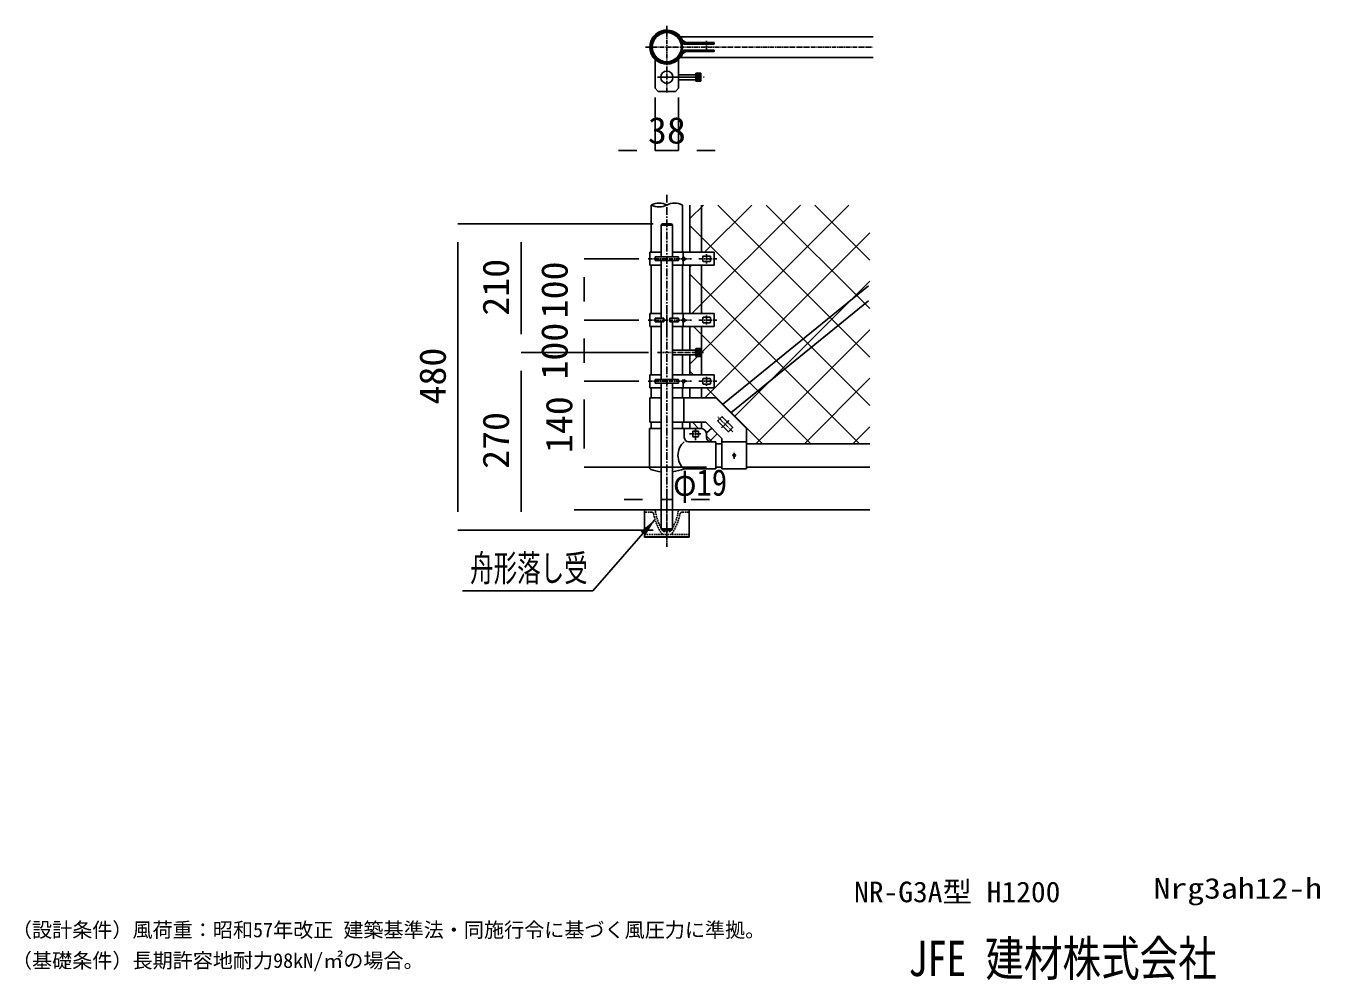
# Model space of a CAD drawing. Units: millimetres, scale not verified. Extents: x -5348 to 5454, y -3899 to 2801.
# Drawn here: x 1228 to 5454, y -3899 to -784 of the extents above; entities that cross this region are included whole.
import ezdxf
from ezdxf.enums import TextEntityAlignment as Align

# ---------------------------------------------------------------- set-up
doc = ezdxf.new("R2010")
doc.units = ezdxf.units.MM
doc.header["$LTSCALE"] = 20
for name, pattern in [('USER1', [1.125, 0.75, -0.125, 0.125, -0.125]), ('USER2', [10, 6.25, -1.25, 1.25, -1.25]), ('USER3', [0.375, 0.25, -0.125]), ('USER5', [2, 1.25, -0.25, 0.25, -0.25])]:
    doc.linetypes.add(name, pattern=pattern)
for name, color, linetype, lineweight in [('0-0_7詳細', 7, 'Continuous', 25), ('0-1_0', 7, 'Continuous', 25), ('0-3_6文字', 7, 'Continuous', 25), ('0-F_D-TTL-TXT', 2, 'Continuous', 25)]:
    doc.layers.add(name, color=color, linetype=linetype, lineweight=lineweight)
doc.layers.add('0-E_図面名', color=3, linetype='Continuous')
doc.styles.add('ＭＳ ゴシック', font='')
doc.styles.get('ＭＳ ゴシック').set_extended_font_data('MS Gothic')

msp = doc.modelspace()

# ---------------------------------------------------------------- linework, layer by layer
at = {"layer": '0-0_7詳細', "color": 1, "linetype": 'USER1'}
for p, q in [((3320.83, -783.51), (3320.83, -1003.19)), ((3450.83, -832.21), (3450.83, -871.8)), ((3251.52, -852.82), (3994.34, -852.82)), ((3292.83, -951.4), (3348.83, -951.4)), ((3425.59, -1543.86), (3483.66, -1543.86)), ((3450.83, -1528.86), (3450.83, -1558.86)), ((3450.83, -1728.86), (3450.83, -1758.86)), ((3425.59, -1743.86), (3483.66, -1743.86)), ((3290.51, -1849.86), (3442.27, -1849.86)), ((3450.83, -1928.86), (3450.83, -1958.86)), ((3425.59, -1943.86), (3483.66, -1943.86)), ((3535.79, -2108.71), (3487.09, -2060.02)), ((3414.83, -2135.76), (3414.83, -2095.76)), ((3499.52, -2096.29), (3523.36, -2072.44)), ((3394.83, -2115.76), (3434.83, -2115.76)), ((3320.83, -2313.83), (3320.83, -2484.78))]:
    msp.add_line(p, q, dxfattribs=at)
at = {"layer": '0-0_7詳細'}
for p, q in [((3364.82, -818.82), (3994.48, -818.82)), ((3371.83, -830.67), (3382.48, -838.22)), ((3377.89, -838.22), (3474.83, -838.22)), ((3377.89, -842.82), (3474.83, -842.82)), ((3438.83, -842.82), (3438.83, -838.22)), ((3462.83, -842.82), (3462.83, -838.22)), ((3474.83, -838.22), (3474.83, -842.82)), ((3364.82, -886.82), (3994.48, -886.82)), ((3371.83, -874.96), (3382.48, -867.42)), ((3377.89, -862.82), (3474.83, -862.82)), ((3377.89, -867.42), (3474.83, -867.42)), ((3438.83, -867.42), (3438.83, -862.82)), ((3462.83, -867.42), (3462.83, -862.82)), ((3474.83, -862.82), (3474.83, -867.42)), ((3282.83, -893.4), (3282.83, -987.4)), ((3358.83, -893.4), (3358.83, -987.4)), ((3282.83, -987.4), (3292.83, -997.4)), ((3292.83, -997.4), (3348.83, -997.4)), ((3348.83, -997.4), (3358.83, -987.4)), ((3270.03, -1368.37), (3270.03, -1522.86)), ((3371.63, -1368.37), (3371.63, -1522.86)), ((3395.83, -1368.37), (3395.83, -1522.86)), ((3433.83, -1368.37), (3433.83, -1522.86)), ((3270.03, -1564.86), (3270.03, -1722.86)), ((3371.63, -1564.86), (3371.63, -1722.86)), ((3395.83, -1564.86), (3395.83, -1722.86)), ((3433.83, -1564.86), (3433.83, -1722.86)), ((3502.77, -2019.69), (3978.95, -1632.15)), ((3529.78, -2046.7), (3978.95, -1681.14)), ((3270.03, -1764.86), (3270.03, -1922.86)), ((3371.63, -1764.86), (3371.63, -1841.86)), ((3395.83, -1764.86), (3395.83, -1841.86)), ((3433.83, -1764.86), (3433.83, -1922.86)), ((3371.63, -1857.86), (3371.63, -1921.86)), ((3395.83, -1857.86), (3395.83, -1921.86)), ((3270.03, -1964.86), (3270.03, -1997.76)), ((3371.63, -1964.86), (3371.63, -1997.76)), ((3395.83, -1964.86), (3395.83, -1997.76)), ((3433.83, -1964.86), (3433.83, -1997.76)), ((3265.43, -2077.76), (3265.43, -1997.76)), ((3265.43, -1997.76), (3301.83, -1997.76)), ((3339.83, -1997.76), (3480.83, -1997.76)), ((3376.23, -2077.76), (3376.23, -1997.76)), ((3480.83, -1997.76), (3580.83, -2097.76)), ((3534.77, -2093.56), (3502.25, -2061.03)), ((3263.73, -2097.76), (3263.73, -2225.14)), ((3263.73, -2097.76), (3301.83, -2097.76)), ((3265.43, -2077.76), (3301.83, -2077.76)), ((3270.03, -2077.76), (3270.03, -2097.76)), ((3339.83, -2077.76), (3447.69, -2077.76)), ((3339.83, -2097.76), (3377.93, -2097.76)), ((3371.63, -2077.76), (3371.63, -2097.76)), ((3377.93, -2097.76), (3377.93, -2127.76)), ((3377.93, -2097.76), (3430.83, -2097.76)), ((3395.83, -2077.76), (3395.83, -2097.76)), ((3405.33, -2123.26), (3405.33, -2108.26)), ((3407.33, -2106.26), (3422.33, -2106.26)), ((3424.33, -2123.26), (3424.33, -2108.26)), ((3433.83, -2077.76), (3433.83, -2097.76)), ((3447.69, -2077.76), (3500.83, -2130.89)), ((3449.9, -2111.72), (3467.4, -2097.47)), ((3520.63, -2107.7), (3488.1, -2075.17)), ((3580.83, -2230.26), (3580.83, -2097.76)), ((3480.83, -2141.76), (3391.93, -2141.76)), ((3407.33, -2125.26), (3422.33, -2125.26)), ((3450.83, -2127.76), (3450.83, -2117.76)), ((3480.83, -2229.76), (3480.83, -2141.76)), ((3500.83, -2147.66), (3480.83, -2147.66)), ((3500.83, -2230.26), (3500.83, -2130.89)), ((3500.83, -2141.26), (3580.83, -2141.26)), ((3983.62, -2147.66), (3580.83, -2147.66)), ((3480.83, -2229.76), (3377.93, -2229.76)), ((3500.83, -2223.86), (3480.83, -2223.86)), ((3500.83, -2230.26), (3580.83, -2230.26)), ((3983.62, -2223.86), (3580.83, -2223.86)), ((3301.83, -2363.86), (3018.5, -2363.86)), ((3983.62, -2363.86), (3339.83, -2363.86))]:
    msp.add_line(p, q, dxfattribs=at)
at = {"layer": '0-0_7詳細', "color": 1, "linetype": 'USER2'}
msp.add_line((3290.51, -951.4), (3442.27, -951.4), dxfattribs=at)
at = {"layer": '0-0_7詳細', "color": 3}
for p, q in [((3358.83, -943.4), (3415.83, -943.4)), ((3358.83, -959.4), (3415.83, -959.4)), ((3415.83, -938.4), (3431.83, -938.4)), ((3415.83, -938.4), (3415.83, -964.4)), ((3431.83, -939.45), (3415.83, -939.45)), ((3431.83, -942.63), (3415.83, -942.63)), ((3431.83, -945.8), (3415.83, -945.8)), ((3431.83, -948.98), (3415.83, -948.98)), ((3431.83, -952.15), (3415.83, -952.15)), ((3431.83, -955.33), (3415.83, -955.33)), ((3431.83, -958.5), (3415.83, -958.5)), ((3431.83, -961.68), (3415.83, -961.68)), ((3415.83, -964.4), (3431.83, -964.4)), ((3431.83, -938.4), (3431.83, -964.4)), ((3305.83, -1429.86), (3301.83, -1433.86)), ((3301.83, -1433.86), (3339.83, -1433.86)), ((3301.83, -1433.86), (3301.83, -1537.86)), ((3305.83, -1429.86), (3335.83, -1429.86)), ((3335.83, -1429.86), (3339.83, -1433.86)), ((3339.83, -1433.86), (3339.83, -1537.86)), ((3301.83, -1549.86), (3301.83, -1737.86)), ((3339.83, -1549.86), (3339.83, -1737.86)), ((3301.83, -1749.86), (3301.83, -1937.86)), ((3339.83, -1749.86), (3339.83, -1937.86)), ((3339.83, -1841.86), (3415.83, -1841.86)), ((3339.83, -1857.86), (3415.83, -1857.86)), ((3415.83, -1836.86), (3415.83, -1862.86)), ((3415.83, -1836.86), (3431.83, -1836.86)), ((3431.83, -1837.91), (3415.83, -1837.91)), ((3431.83, -1841.08), (3415.83, -1841.08)), ((3431.83, -1844.26), (3415.83, -1844.26)), ((3431.83, -1847.43), (3415.83, -1847.43)), ((3431.83, -1850.61), (3415.83, -1850.61)), ((3431.83, -1853.78), (3415.83, -1853.78)), ((3431.83, -1856.96), (3415.83, -1856.96)), ((3431.83, -1836.86), (3431.83, -1862.86)), ((3431.83, -1860.13), (3415.83, -1860.13)), ((3415.83, -1862.86), (3431.83, -1862.86)), ((3301.83, -1949.86), (3301.83, -2425.86)), ((3339.83, -1949.86), (3339.83, -2425.86)), ((3301.83, -2425.86), (3305.83, -2429.86)), ((3301.83, -2425.86), (3339.83, -2425.86)), ((3305.83, -2429.86), (3335.83, -2429.86)), ((3335.83, -2429.86), (3339.83, -2425.86))]:
    msp.add_line(p, q, dxfattribs=at)
at = {"layer": '0-0_7詳細', "color": 1}
for p, q in [((3282.83, -1017.4), (3282.83, -1190.61)), ((3358.83, -1017.4), (3358.83, -1190.61)), ((3222.83, -1190.61), (3162.83, -1190.61)), ((3282.83, -1190.61), (3358.83, -1190.61)), ((3418.83, -1190.61), (3478.83, -1190.61)), ((3275.83, -1429.86), (2638.59, -1429.86)), ((3275.83, -1429.86), (2844.96, -1429.86)), ((2638.59, -1489.86), (2638.59, -2369.86)), ((2844.96, -1489.86), (2844.96, -1789.86)), ((3229.51, -1543.86), (3051.33, -1543.86)), ((3051.33, -1603.86), (3051.33, -1683.86)), ((3229.51, -1743.86), (3051.33, -1743.86)), ((3229.51, -1743.86), (3051.33, -1743.86)), ((3051.33, -1803.86), (3051.33, -1883.86)), ((3260.51, -1849.86), (2844.96, -1849.86)), ((3260.51, -1849.86), (2844.96, -1849.86)), ((2844.96, -2369.86), (2844.96, -1909.86)), ((3229.51, -1943.86), (3051.33, -1943.86)), ((3229.51, -1943.86), (3051.33, -1943.86)), ((3051.33, -2003.86), (3051.33, -2163.86)), ((3450.83, -2223.86), (3051.33, -2223.86)), ((3301.83, -2299.44), (3301.83, -2329.44)), ((3339.83, -2299.44), (3339.83, -2329.44)), ((3241.83, -2329.44), (3181.83, -2329.44)), ((3301.83, -2329.44), (3339.83, -2329.44)), ((3399.83, -2329.44), (3459.83, -2329.44)), ((3255.83, -2429.86), (2638.59, -2429.86)), ((3275.83, -2429.86), (2844.96, -2429.86))]:
    msp.add_line(p, q, dxfattribs=at)
at = {"layer": '0-0_7詳細', "color": 1, "linetype": 'USER5'}
msp.add_line((3320.83, -1335.46), (3320.83, -2455.87), dxfattribs=at)
at = {"layer": '0-0_7詳細', "color": 2}
for p, q in [((3440.37, -1368.37), (3395.83, -1412.9)), ((3915.54, -1368.37), (3395.83, -1888.08)), ((3757.15, -1368.37), (3402.66, -1722.86)), ((3598.76, -1368.37), (3444.27, -1522.86)), ((3983.62, -1864.91), (3487.08, -1368.37)), ((3983.62, -1706.52), (3645.47, -1368.37)), ((3983.62, -1548.13), (3803.86, -1368.37)), ((3983.62, -2023.3), (3395.83, -1435.52)), ((3983.62, -1458.68), (3444.54, -1997.76)), ((3265.44, -1564.86), (3265.44, -1522.86)), ((3265.44, -1522.86), (3301.83, -1522.86)), ((3282.83, -1537.86), (3282.83, -1549.86)), ((3282.83, -1537.86), (3358.83, -1537.86)), ((3282.83, -1549.86), (3358.83, -1549.86)), ((3339.83, -1522.86), (3474.83, -1522.86)), ((3358.83, -1537.86), (3358.83, -1549.86)), ((3374.48, -1535.86), (3371.83, -1543.86)), ((3371.83, -1543.86), (3374.48, -1551.86)), ((3374.48, -1564.86), (3374.48, -1522.86)), ((3382.48, -1543.86), (3374.48, -1535.86)), ((3374.48, -1551.86), (3382.48, -1543.86)), ((3438.83, -1535.86), (3438.83, -1551.86)), ((3439.83, -1534.86), (3461.83, -1534.86)), ((3439.83, -1552.86), (3461.83, -1552.86)), ((3462.83, -1535.86), (3462.83, -1551.86)), ((3474.83, -1522.86), (3474.83, -1564.86)), ((3265.44, -1564.86), (3301.83, -1564.86)), ((3339.83, -1564.86), (3474.83, -1564.86)), ((3949.58, -2147.66), (3395.83, -1593.91)), ((3983.62, -1617.08), (3541.88, -2058.81)), ((3265.44, -1764.86), (3265.44, -1722.86)), ((3265.44, -1722.86), (3301.83, -1722.86)), ((3339.83, -1722.86), (3474.83, -1722.86)), ((3374.48, -1764.86), (3374.48, -1722.86)), ((3474.83, -1722.86), (3474.83, -1764.86)), ((3265.44, -1764.86), (3301.83, -1764.86)), ((3282.83, -1737.86), (3310.83, -1737.86)), ((3282.83, -1737.86), (3282.83, -1749.86)), ((3282.83, -1749.86), (3310.83, -1749.86)), ((3310.83, -1737.86), (3310.83, -1749.86)), ((3330.83, -1737.86), (3358.83, -1737.86)), ((3330.83, -1737.86), (3330.83, -1749.86)), ((3330.83, -1749.86), (3358.83, -1749.86)), ((3339.83, -1764.86), (3474.83, -1764.86)), ((3358.83, -1737.86), (3358.83, -1749.86)), ((3374.48, -1735.86), (3371.83, -1743.86)), ((3371.83, -1743.86), (3374.48, -1751.86)), ((3382.48, -1743.86), (3374.48, -1735.86)), ((3374.48, -1751.86), (3382.48, -1743.86)), ((3791.19, -2147.66), (3408.39, -1764.86)), ((3438.83, -1735.86), (3438.83, -1751.86)), ((3439.83, -1734.86), (3461.83, -1734.86)), ((3439.83, -1752.86), (3461.83, -1752.86)), ((3462.83, -1735.86), (3462.83, -1751.86)), ((3983.62, -1775.47), (3611.43, -2147.66)), ((3265.44, -1964.86), (3265.44, -1922.86)), ((3265.44, -1922.86), (3301.83, -1922.86)), ((3282.83, -1937.86), (3282.83, -1949.86)), ((3282.83, -1937.86), (3358.83, -1937.86)), ((3339.83, -1922.86), (3474.83, -1922.86)), ((3358.83, -1937.86), (3358.83, -1949.86)), ((3373.82, -1937.86), (3371.83, -1943.86)), ((3374.48, -1964.86), (3374.48, -1937.86)), ((3382.48, -1943.86), (3376.48, -1937.86)), ((3408, -1922.86), (3395.83, -1910.69)), ((3438.83, -1935.86), (3438.83, -1951.86)), ((3439.83, -1934.86), (3461.83, -1934.86)), ((3462.83, -1935.86), (3462.83, -1951.86)), ((3474.83, -1922.86), (3474.83, -1964.86)), ((3983.62, -1933.86), (3769.82, -2147.66)), ((3265.44, -1964.86), (3301.83, -1964.86)), ((3282.83, -1949.86), (3358.83, -1949.86)), ((3339.83, -1964.86), (3474.83, -1964.86)), ((3371.83, -1943.86), (3374.48, -1951.86)), ((3374.48, -1951.86), (3382.48, -1943.86)), ((3439.83, -1952.86), (3461.83, -1952.86)), ((3632.8, -2147.66), (3450, -1964.86)), ((3983.62, -2092.25), (3928.21, -2147.66))]:
    msp.add_line(p, q, dxfattribs=at)
at = {"layer": '0-0_7詳細', "color": 2, "linetype": 'USER1'}
for p, q in [((3259.51, -1543.86), (3401.73, -1543.86)), ((3259.51, -1743.86), (3401.73, -1743.86)), ((3259.51, -1943.86), (3401.73, -1943.86))]:
    msp.add_line(p, q, dxfattribs=at)
at = {"layer": '0-0_7詳細', "color": 4}
for p, q in [((3402.27, -1564.86), (3395.83, -1571.3)), ((3424.51, -2097.76), (3404.51, -2077.76)), ((3468.51, -2141.76), (3450.05, -2123.3)), ((3485.32, -2115.38), (3458.94, -2141.76))]:
    msp.add_line(p, q, dxfattribs=at)
at = {"layer": '0-0_7詳細', "color": 4, "linetype": 'USER1'}
for p, q in [((3320.83, -1703.55), (3320.83, -1784.28)), ((3540.83, -2197.15), (3540.83, -2174.36))]:
    msp.add_line(p, q, dxfattribs=at)
at = {"layer": '0-0_7詳細', "linetype": 'USER1'}
for p, q in [((3488.1, -2072.34), (3499.42, -2061.03)), ((3523.46, -2107.7), (3534.77, -2096.39))]:
    msp.add_line(p, q, dxfattribs=at)
at = {"layer": '0-0_7詳細'}
msp.add_lwpolyline([(2653.93, -2628.21), (3079.02, -2628.21), (3280.83, -2397.34)], dxfattribs=at)
for centre, radius in [((3320.83, -852.82), 50.8), ((3320.83, -852.82), 47.6), ((3320.83, -951.4), 20), ((3540.83, -2185.76), 4)]:
    msp.add_circle(centre, radius, dxfattribs=at)
for centre, radius, start, end in [((3320.83, -852.82), 55.6, 18.59864, 341.40136), ((3320.83, -852.82), 51, 18.59864, 341.40136), ((3377.89, -833.62), 9.2, 198.59864, 270), ((3377.89, -833.62), 4.6, 198.59864, 270), ((3377.89, -872.02), 9.2, 90, 161.40136), ((3377.89, -872.02), 4.6, 90, 161.40136), ((3295.43, -1419.09), 56.73, 63.40129, 116.59871), ((3295.43, -1317.72), 56.66, 243.36799, 296.63201), ((3346.23, -1418.7), 56.38, 63.221, 116.779), ((3500.83, -2062.44), 2, 45, 135), ((3407.33, -2108.26), 2, 90, 180), ((3422.33, -2108.26), 2, 0, 90), ((3430.83, -2117.76), 20, 0, 90), ((3489.52, -2073.76), 2, 135, 225), ((3522.04, -2106.28), 2, 225, 315), ((3533.36, -2094.97), 2, 315, 45), ((3414.32, -2185.76), 57.1, 129.59418, 230.40582), ((3391.93, -2127.76), 14, 180, 270), ((3407.33, -2123.26), 2, 180, 270), ((3422.33, -2123.26), 2, 270, 0), ((3464.83, -2127.76), 14, 180, 270), ((3270.33, -2225.14), 6.6, 180, 250.77949), ((3320.83, -2080.29), 160, 250.77949, 263.18003), ((3320.83, -2080.29), 160, 276.81997, 290.9084)]:
    msp.add_arc(centre, radius, start, end, dxfattribs=at)
at = {"layer": '0-0_7詳細', "color": 2}
for centre, start, end in [((3439.83, -1535.86), 90, 180), ((3439.83, -1551.86), 180, 270), ((3461.83, -1535.86), 0, 90), ((3461.83, -1551.86), 270, 0), ((3439.83, -1735.86), 90, 180), ((3439.83, -1751.86), 180, 270), ((3461.83, -1735.86), 0, 90), ((3461.83, -1751.86), 270, 0), ((3439.83, -1935.86), 90, 180), ((3461.83, -1935.86), 0, 90), ((3439.83, -1951.86), 180, 270), ((3461.83, -1951.86), 270, 0)]:
    msp.add_arc(centre, 1, start, end, dxfattribs=at)
at = {"layer": '0-0_7詳細'}
msp.add_solid([(3282.14, -2395.83), (3250.5, -2447.86), (3234.81, -2434.15)], dxfattribs=at)
at = {"layer": '0-1_0', "color": 4, "linetype": 'USER3'}
for p, q in [((3247.83, -2363.86), (3247.83, -2367.86)), ((3363.17, -2363.86), (3393.83, -2363.86)), ((3393.83, -2363.86), (3393.83, -2367.86)), ((3250.83, -2370.86), (3270.12, -2370.86)), ((3371.55, -2370.86), (3390.83, -2370.86)), ((3311.98, -2434.86), (3329.69, -2434.86))]:
    msp.add_line(p, q, dxfattribs=at)
at = {"layer": '0-1_0'}
for p, q in [((3247.83, -2363.86), (3393.83, -2363.86)), ((3247.83, -2363.86), (3247.83, -2452.86)), ((3393.83, -2363.86), (3393.83, -2452.86)), ((3247.83, -2451.86), (3393.83, -2451.86)), ((3247.83, -2452.86), (3393.83, -2452.86))]:
    msp.add_line(p, q, dxfattribs=at)
at = {"layer": '0-1_0', "linetype": 'USER3'}
msp.add_line((3247.83, -2443.86), (3393.83, -2443.86), dxfattribs=at)
at = {"layer": '0-1_0', "color": 4, "linetype": 'USER3'}
for centre, radius, start, end in [((3278.49, -2368.86), 5, 8.84473, 90), ((3363.17, -2368.86), 5, 90, 171.15527), ((3250.83, -2367.86), 3, 180, 270), ((3270.12, -2378.86), 8, 11.16592, 90), ((3455.54, -2342.26), 181, 191.16592, 212.93438), ((3449.44, -2342.26), 168, 188.84473, 212.5084), ((3192.23, -2342.26), 168, 327.4916, 351.15527), ((3186.13, -2342.26), 181, 327.06562, 348.83408), ((3371.55, -2378.86), 8, 90, 168.83408), ((3390.83, -2367.86), 3, 270, 0)]:
    msp.add_arc(centre, radius, start, end, dxfattribs=at)
at = {"layer": '0-1_0', "color": 4}
for centre, radius, start, end in [((3309.5, -2436.86), 7, 212.93438, 270), ((3311.98, -2429.86), 5, 212.5084, 270), ((3329.69, -2429.86), 5, 270, 327.4916), ((3332.16, -2436.86), 7, 270, 327.06562)]:
    msp.add_arc(centre, radius, start, end, dxfattribs=at)

# ---------------------------------------------------------------- texts
at = {"layer": '0-0_7詳細', "style": 'ＭＳ ゴシック'}
for s, height, width, p in [('38', 86.66, 1.05, (3259.1, -1193.87)), ('φ19', 86.59, 0.85, (3341.52, -2343.51))]:
    msp.add_text(s, height=height, dxfattribs=dict(at, width=width)).set_placement(p, align=Align.BOTTOM_LEFT)
at = {"layer": '0-0_7詳細', "style": 'ＭＳ ゴシック', "width": 1.05}
for s, p in [('210', (2831.61, -1729.86)), ('100', (3022.98, -1738.36)), ('100', (3022.98, -1938.36)), ('480', (2625.25, -2019.86)), ('140', (3037.98, -2178.36)), ('270', (2831.61, -2229.86))]:
    msp.add_text(s, height=86.66, rotation=90, dxfattribs=at).set_placement(p, align=Align.BOTTOM_LEFT)
at = {"layer": '0-3_6文字', "style": 'ＭＳ ゴシック', "width": 0.65}
msp.add_text('舟形落し受', height=86.59, dxfattribs=at).set_placement((2678.62, -2623.29), align=Align.BOTTOM_LEFT)
at = {"layer": '0-E_図面名', "style": 'ＭＳ ゴシック'}
for s, height, width, p in [('\u3000NR-G3A型 H1200', 67.35, 1.05, (3835.56, -3664.97)), ('Nrg3ah12-h', 67.35, 1.2, (4909.96, -3653.3)), ('JFE 建材株式会社', 115.5, 0.8, (4108.95, -3920.63))]:
    msp.add_text(s, height=height, dxfattribs=dict(at, width=width)).set_placement(p, align=Align.BOTTOM_LEFT)
at = {"layer": '0-F_D-TTL-TXT', "color": 7, "style": 'ＭＳ ゴシック'}
for s, p in [('（設計条件）風荷重：昭和57年改正 建築基準法・同施行令に基づく風圧力に準拠。', (1182.58, -3773.6)), ('（基礎条件）長期許容地耐力98kN/㎡の場合。', (1182.58, -3873.6))]:
    msp.add_text(s, height=48.09, dxfattribs=at).set_placement(p, align=Align.BOTTOM_LEFT)

doc.saveas('drawing.dxf')
